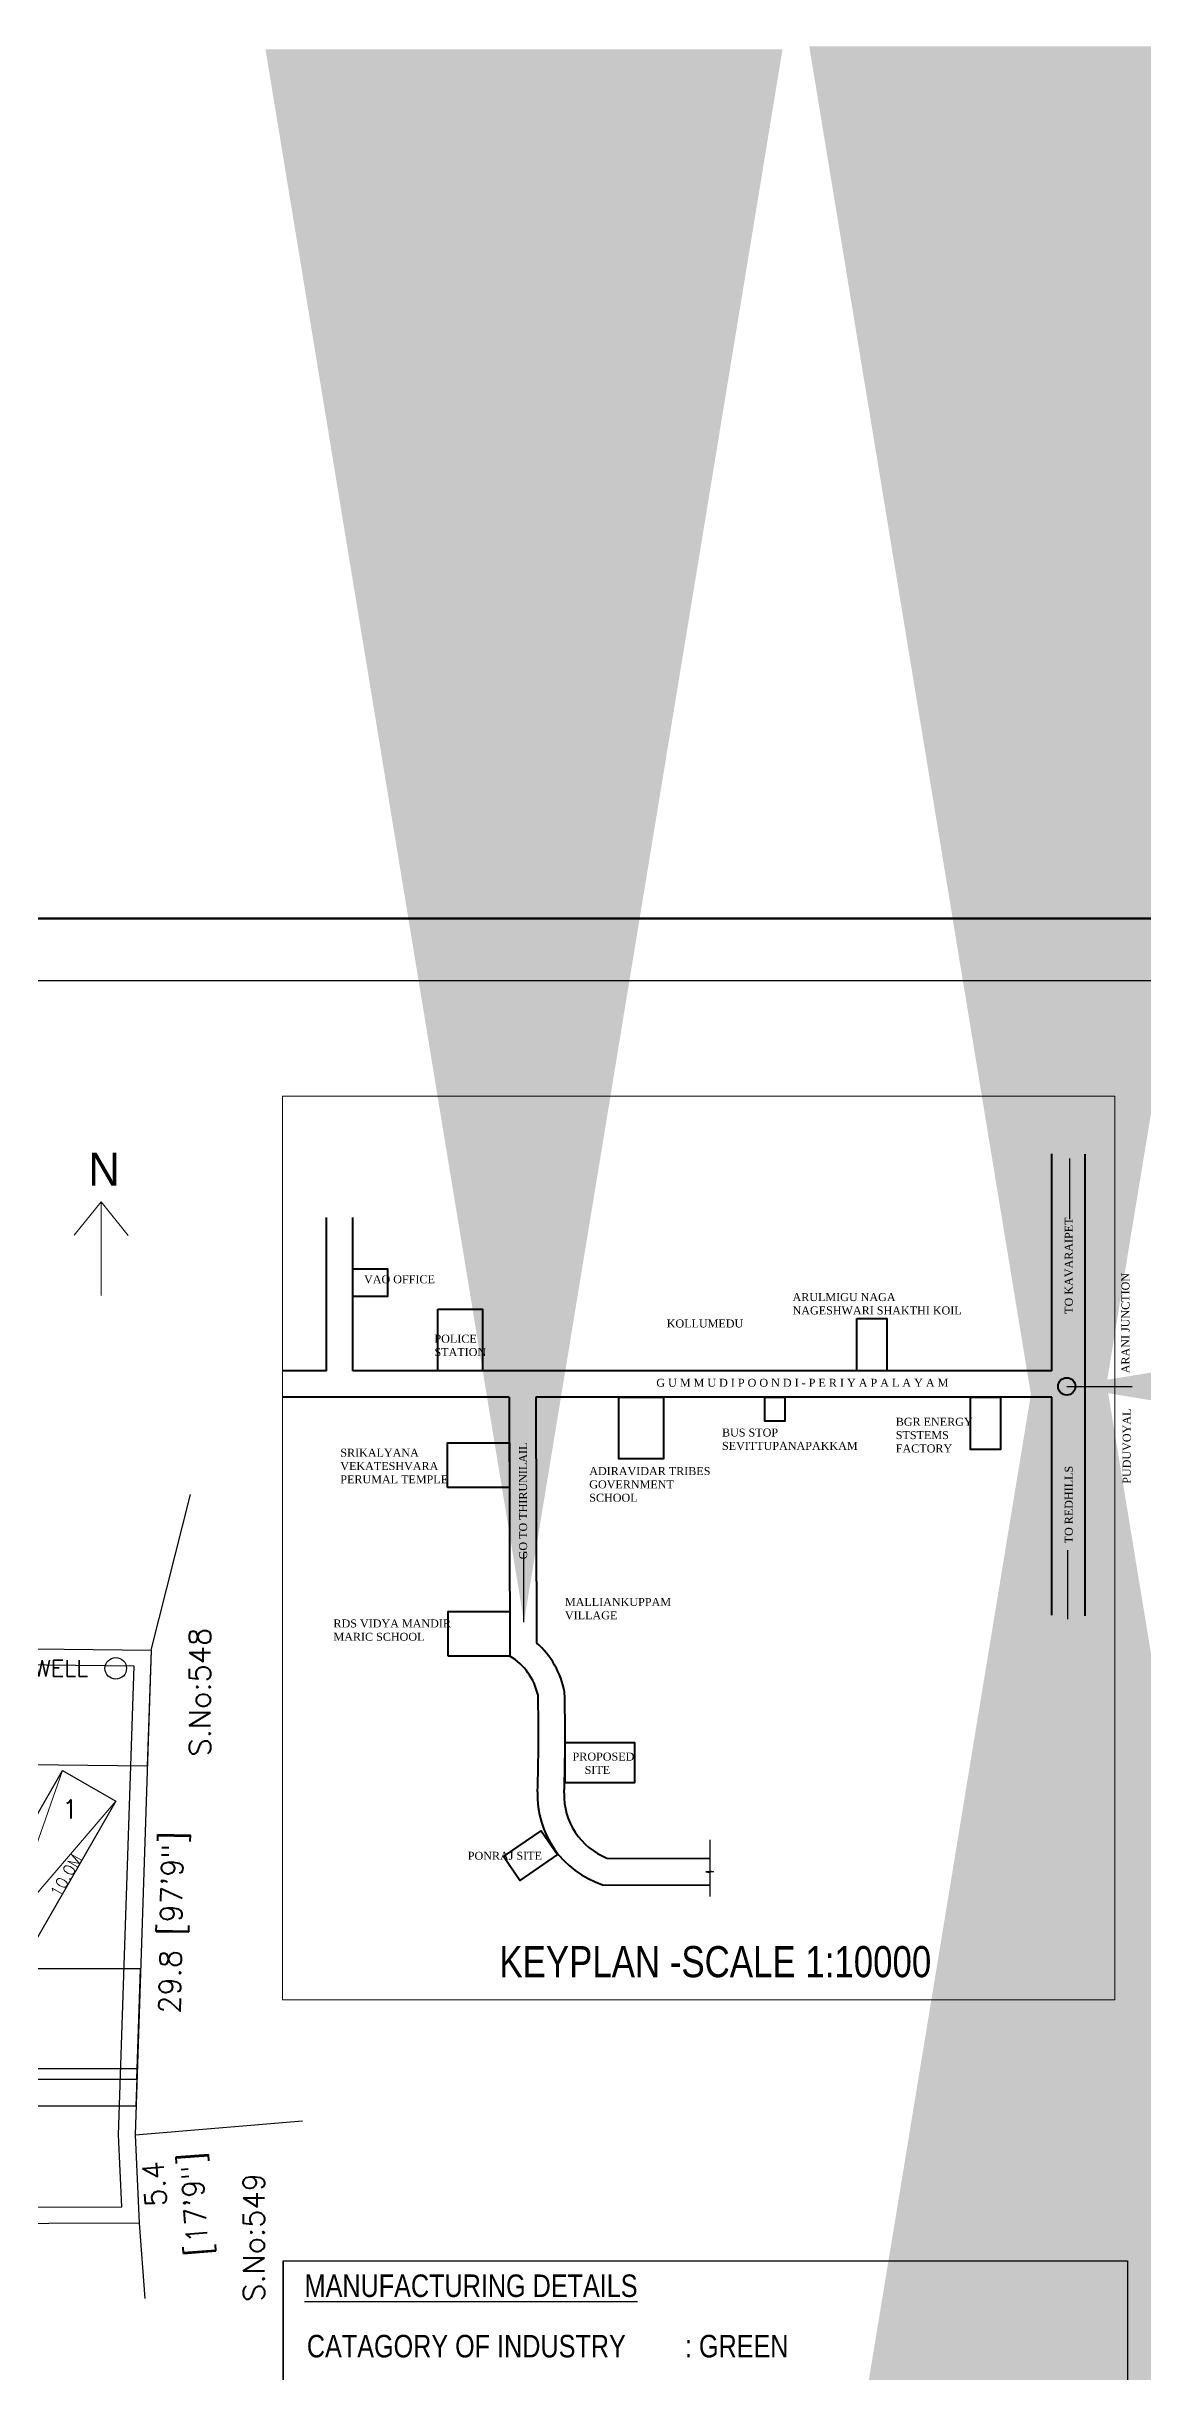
# Model space of a CAD drawing. Header units: metres. Extents: x 45752 to 165956, y -20087 to -17423.
# Drawn here: x 165694.5 to 165761.4, y -17565.2 to -17423.3 of the extents above; entities that cross this region are included whole.
import ezdxf

# ---------------------------------------------------------------- set-up
doc = ezdxf.new("R2010")
doc.units = ezdxf.units.M
doc.header["$MEASUREMENT"] = 0
doc.linetypes.add('CONTINOUS', pattern=[0])
doc.linetypes.add('DOT2', pattern=[0.125, 0, -0.125])
doc.layers.get('0').update_dxf_attribs({"linetype": 'CONTINUOUS', "lineweight": 30})
for name, color, linetype in [('BLK_3_LVL_0_REAR_SETBACK', 11, 'CONTINUOUS'), ('BLK_4_LVL_0_REAR_SETBACK', 11, 'CONTINUOUS'), ('DRIVE_WAY', 255, 'DOT2'), ('LORRY_PARKING', 175, 'CONTINUOUS'), ('PLOT_BOUNDARY', 70, 'CONTINUOUS'), ('road', 1, 'CONTINUOUS'), ('RWH', 4, 'CONTINUOUS'), ('topo txt', 6, 'CONTINUOUS'), ('txt', 2, 'CONTINUOUS')]:
    doc.layers.add(name, color=color, linetype=linetype)
for name, color, linetype, lineweight in [('bou', 40, 'CONTINUOUS', 18), ('DIME', 4, 'CONTINUOUS', 25), ('FLOOR-GROUND', 7, 'CONTINUOUS', 50), ('HATCH', 8, 'CONTINUOUS', 18), ('LOCATION_PLAN', 7, 'CONTINUOUS', 0), ('NORTH_DIRECTION', 7, 'CONTINUOUS', 0), ('SITE', 6, 'CONTINUOUS', 20), ('TEX', 3, 'CONTINUOUS', 9), ('Title', 4, 'CONTINUOUS', 25), ('topo line', 6, 'CONTINUOUS', 30), ('WALL', 7, 'CONTINUOUS', 40)]:
    doc.layers.add(name, color=color, linetype=linetype, lineweight=lineweight)
doc.styles.add('Q', font='simplex.shx')
doc.styles.add('ROOM TEXT', font='arial.ttf')
doc.styles.add('RS', font='romans.shx')
doc.styles.get("Standard").update_dxf_attribs({"font": 'romans.shx'})
doc.styles.add('style2', font='arial.ttf')
doc.styles.add('USA TEXT', font='GOTHIC.TTF')
doc.dimstyles.new('CORP', dxfattribs={"dimtxt": 10, "dimasz": 4, "dimexe": 4.5, "dimexo": 16, "dimgap": 2, "dimtad": 1, "dimdec": 1, "dimzin": 3, "dimdsep": 46, "dimlunit": 4, "dimtxsty": 'RS', "dimblk": 'OBLIQUE', "dimcen": 0, "dimdle": 2.5, "dimclrd": 21, "dimclre": 21, "dimclrt": 3, "dimadec": 0, "dimazin": 0, "dimtfac": 0.75, "dimtdec": 1, "dimtmove": 2, "dimatfit": 3, "dimfxl": 0, "dimtolj": 1, "dimtzin": 0, "dimarcsym": 0})

# ---------------------------------------------------------------- blocks, each defined once
blk = doc.blocks.new('_Oblique')
at = {"color": 0, "linetype": 'ByBlock', "lineweight": -2}
blk.add_line((-0.5, -0.5), (0.5, 0.5), dxfattribs=at)

msp = doc.modelspace()

# ---------------------------------------------------------------- linework, layer by layer
at = {"color": 0, "linetype": 'ByBlock', "lineweight": -2}
msp.add_lwpolyline([(165491.15144, -17480.32908), (165813.86692, -17480.32908), (165813.86692, -17690.5606), (165491.15144, -17690.5606)], close=True, dxfattribs=at)
msp.add_circle((165698.71707, -17522.30748), 0.6606, dxfattribs=at)
at = {"layer": 'BLK_3_LVL_0_REAR_SETBACK', "ltscale": 400}
msp.add_lwpolyline([(165682.43341, -17546.73597), (165700.0291, -17546.73597), (165699.95298, -17549.03581), (165682.40607, -17549.03581)], close=True, dxfattribs=at)
at = {"layer": 'BLK_4_LVL_0_REAR_SETBACK'}
msp.add_lwpolyline([(165562.44472, -17547.38467), (165700.00763, -17547.38459), (165700.2309, -17540.63835), (165562.5248, -17540.63835)], close=True, dxfattribs=at)
at = {"layer": 'bou'}
for p, q in [((165566.22814, -17519.65502), (165700.87444, -17521.19332)), ((165700.87444, -17521.19332), (165699.89554, -17550.77138)), ((165700.14366, -17556.16567), (165699.89554, -17550.77138)), ((165625.14519, -17556.43825), (165700.14366, -17556.16567))]:
    msp.add_line(p, q, dxfattribs=at)
at = {"layer": 'DRIVE_WAY', "linetype": 'CONTINOUS', "ltscale": 400}
msp.add_lwpolyline([(165523.01645, -17521.19332), (165566.22814, -17519.65502), (165700.87444, -17521.19332), (165700.64029, -17528.26842), (165586.7524, -17526.98833), (165582.04981, -17525.93491), (165566.30209, -17525.75626), (165520.42888, -17527.3893)], close=True, dxfattribs=at)
at = {"layer": 'FLOOR-GROUND', "color": 64}
msp.add_lwpolyline([(165484.27957, -17476.53191), (165956.49922, -17476.53191), (165956.49922, -17696.56587), (165484.27957, -17696.56587)], close=True, dxfattribs=at)
at = {"layer": 'HATCH', "color": 8, "ltscale": 15}
msp.add_lwpolyline([(165698.72657, -17530.4087), (165692.11299, -17538.14021), (165695.4765, -17528.538)], dxfattribs=at)
at = {"layer": 'LOCATION_PLAN'}
msp.add_lwpolyline([(165708.89834, -17487.38136), (165759.7047, -17487.38136), (165759.7047, -17542.53283), (165708.89834, -17542.53283)], close=True, dxfattribs=at)
at = {"layer": 'LORRY_PARKING', "ltscale": 400}
msp.add_lwpolyline([(165693.73803, -17539.07556), (165690.48795, -17537.20486), (165695.4765, -17528.538), (165698.72657, -17530.4087)], close=True, dxfattribs=at)
at = {"layer": 'NORTH_DIRECTION'}
for points in [[(165697.82369, -17499.55254), (165697.82369, -17499.55254), (165697.82369, -17493.83645), (165696.18223, -17495.87185)], [(165699.4786, -17495.88854), (165699.4786, -17495.88854), (165697.82369, -17493.83645)]]:
    msp.add_lwpolyline(points, dxfattribs=at)
at = {"layer": 'PLOT_BOUNDARY', "linetype": 'ByBlock'}
msp.add_line((165700.87444, -17521.19332), (165700.87444, -17521.19332), dxfattribs=at)
msp.add_lwpolyline([(165523.01645, -17521.19332), (165566.22814, -17519.65502), (165700.87444, -17521.19332), (165699.89554, -17550.77138), (165700.14366, -17556.16567), (165655.97651, -17556.32759), (165625.14519, -17556.43825), (165547.77465, -17549.83484), (165514.15522, -17549.56446), (165515.33956, -17539.57576)], close=True, dxfattribs=at)
at = {"layer": 'road'}
msp.add_line((165699.89554, -17550.77138), (165710.11444, -17549.91792), dxfattribs=at)
at = {"layer": 'road', "color": 7}
msp.add_lwpolyline([(165734.97486, -17532.77351), (165734.97486, -17534.6684), (165735.20604, -17534.72247), (165734.74367, -17534.72247), (165734.97486, -17534.77654), (165734.97486, -17536.22724)], dxfattribs=at)
at = {"layer": 'RWH', "ltscale": 400}
msp.add_line((165700.87444, -17521.19332), (165700.87444, -17521.19332), dxfattribs=at)
msp.add_lwpolyline([(165515.27973, -17548.57347), (165547.82126, -17548.83518), (165625.186, -17555.4381), (165655.97284, -17555.3276), (165699.09678, -17555.1695), (165698.89478, -17550.77782), (165699.84118, -17522.18158), (165566.24023, -17520.65523), (165523.69232, -17522.16989), (165523.01645, -17521.19332), (165566.22814, -17519.65502), (165700.87444, -17521.19332), (165699.89554, -17550.77138), (165700.14366, -17556.16567), (165655.97651, -17556.32759), (165625.14519, -17556.43825), (165547.77465, -17549.83484), (165514.15522, -17549.56446)], close=True, dxfattribs=at)
at = {"layer": 'topo line'}
for p, q in [((165700.87444, -17521.19332), (165703.28198, -17511.68675)), ((165700.14366, -17556.16567), (165700.50365, -17560.76179))]:
    msp.add_line(p, q, dxfattribs=at)
at = {"layer": 'txt'}
msp.add_line((165708.94048, -17558.47871), (165708.94048, -17569.16081), dxfattribs=at)
msp.add_lwpolyline([(165760.46483, -17608.03604), (165708.94048, -17608.03604), (165708.94048, -17558.47871), (165760.46483, -17558.47871)], close=True, dxfattribs=at)
at = {"layer": 'WALL'}
for p, q in [((165755.85813, -17504.15561), (165755.85813, -17490.89621)), ((165757.89299, -17519.09296), (165757.89299, -17490.92334)), ((165711.57279, -17504.15561), (165711.57279, -17494.79292)), ((165713.18713, -17504.15561), (165713.18713, -17494.79292)), ((165711.57279, -17504.15561), (165708.89834, -17504.15561)), ((165755.85813, -17504.15561), (165713.18713, -17504.15561)), ((165722.74135, -17505.74674), (165708.89834, -17505.74674)), ((165722.74135, -17505.74674), (165722.77711, -17521.55616)), ((165755.85813, -17505.74674), (165724.36911, -17505.74674)), ((165724.36911, -17505.74674), (165724.40302, -17520.74219)), ((165755.85813, -17519.05227), (165755.85813, -17505.74674)), ((165728.70299, -17533.88346), (165734.97486, -17533.90788)), ((165728.4217, -17535.51122), (165734.97486, -17535.53597))]:
    msp.add_line(p, q, dxfattribs=at)
at = {"layer": 'WALL', "color": 4}
for points in [[(165713.18713, -17497.91304), (165715.29605, -17497.91304), (165715.29605, -17499.60537), (165713.18713, -17499.60537)], [(165718.38461, -17500.37815), (165721.10558, -17500.37815), (165721.10558, -17504.15561), (165718.38461, -17504.15561)], [(165743.95979, -17500.94651), (165745.78248, -17500.94651), (165745.78248, -17504.15561), (165743.95979, -17504.15561)], [(165729.42779, -17505.74674), (165732.14877, -17505.74674), (165732.14877, -17509.52421), (165729.42779, -17509.52421)], [(165738.33054, -17505.74674), (165739.55858, -17505.74674), (165739.55858, -17507.2199), (165738.33054, -17507.2199)], [(165750.89125, -17505.74674), (165752.71394, -17505.74674), (165752.71394, -17508.95585), (165750.89125, -17508.95585)], [(165718.97328, -17511.26069), (165718.97328, -17508.53972), (165722.75075, -17508.53972), (165722.75075, -17511.26069)], [(165719.00544, -17521.55807), (165719.00544, -17518.83709), (165722.78291, -17518.83709), (165722.78291, -17521.55807)], [(165726.14886, -17526.82387), (165730.39016, -17526.82387), (165730.39016, -17529.2901), (165726.14886, -17529.2901)], [(165722.38885, -17533.78731), (165724.67954, -17532.21696), (165725.68111, -17533.67796), (165723.39042, -17535.24832)]]:
    msp.add_lwpolyline(points, close=True, dxfattribs=at)
msp.add_circle((165756.76543, -17505.09835), 0.52902, dxfattribs=at)
at = {"layer": 'WALL'}
for centre, radius, start, end in [((165720.81677, -17524.77678), 3.77031, 12.8662693, 58.6718306), ((165720.81677, -17524.77678), 5.39807, 10.9864697, 48.3668898), ((165626.03224, -17526.35831), 98.48994, 357.9731438, 1.4085952), ((165626.03224, -17526.35831), 100.1177, 357.9731438, 1.4939933), ((165730.20739, -17530.04508), 5.75042, 177.9731438, 251.9086714), ((165730.20739, -17530.04508), 4.12267, 177.9731438, 248.5980552)]:
    msp.add_arc(centre, radius, start, end, dxfattribs=at)

# ---------------------------------------------------------------- texts
at = {"color": 1, "linetype": 'Continuous', "lineweight": 25}
msp.add_text('10.0M', height=0.7, rotation=60.3461087, dxfattribs=at).set_placement((165695.28875, -17536.35283))
at = {"layer": 'DIME', "char_height": 1.3, "attachment_point": 1, "style": 'Q'}
for s, insert, rotation in [('29.8 [97\'9"]', (165701.34846, -17543.37739), 88.994866), ('5.4', (165700.54117, -17555.22549), 94.43126), ('[17\'9"]', (165703.11741, -17558.22314), 94.43126)]:
    msp.add_mtext_dynamic_manual_height_columns(s, width=745.0733207, gutter_width=30, heights=[0], dxfattribs=dict(at, insert=insert, rotation=rotation))
at = {"layer": 'NORTH_DIRECTION', "insert": (165697.03943, -17490.8407), "char_height": 2, "attachment_point": 1, "style": 'USA TEXT'}
msp.add_mtext_dynamic_manual_height_columns('N', width=1.1850696, gutter_width=30, heights=[2.65126], dxfattribs=at)
at = {"layer": 'SITE', "style": 'Q'}
for s, p in [('S.No:548', (165704.4972, -17527.68195)), ('S.No:549', (165707.78789, -17560.96905))]:
    msp.add_text(s, height=1.3, rotation=90, dxfattribs=at).set_placement(p)
at = {"layer": 'TEX', "linetype": 'Continuous'}
msp.add_text('BORE WELL', height=1.008, dxfattribs=at).set_placement((165689.44079, -17522.81315))
at = {"layer": 'Title', "linetype": 'Continuous', "char_height": 0.4883259, "attachment_point": 1, "rotation": 90, "style": 'ROOM TEXT'}
for s, insert, width in [('{\\fTimes New Roman|b0|i0|c0|p18;TO KAVARAIPET}', (165756.64627, -17500.6662), 5.8909191), ('{\\fTimes New Roman|b0|i0|c0|p18;ARANI JUNCTION}', (165760.10742, -17504.2976), 7.2849802), ('{\\fTimes New Roman|b0|i0|c0|p18;PUDUVOYAL}', (165760.18198, -17511.04026), 7.2849802), ('{\\fTimes New Roman|b0|i0|c0|p18;GO TO THIRUNILAIL   }', (165723.33799, -17515.65403), 21.3637525), ('{\\fTimes New Roman|b0|i0|c0|p18;TO REDHILLS}', (165756.64627, -17514.67845), 5.8909191)]:
    msp.add_mtext(s, dxfattribs=dict(at, insert=insert, width=width))
at = {"layer": 'Title', "linetype": 'Continuous', "char_height": 0.4883259, "attachment_point": 1, "style": 'ROOM TEXT'}
for s, insert, width in [('{\\fTimes New Roman|b0|i0|c0|p18;VAO OFFICE}', (165713.87312, -17498.31559), 11.5181566), ('{\\fTimes New Roman|b0|i0|c0|p18;ARULMIGU NAGA\\PNAGESHWARI SHAKTHI KOIL}', (165740.0282, -17499.40148), 11.5181566), ('{\\fTimes New Roman|b0|i0|c0|p18;KOLLUMEDU}', (165732.34872, -17501.0137), 11.5181566), ('{\\fTimes New Roman|b0|i0|c0|p18;POLICE \\PSTATION}', (165718.17201, -17501.94217), 11.5181566), ('{\\fTimes New Roman|b0|i0|c0|p18;G U M M U D I P O O N D I - P E R I Y A P A L A Y A M}', (165731.7145, -17504.63219), 21.3637525), ('{\\fTimes New Roman|b0|i0|c0|p18;BGR ENERGY \\PSTSTEMS\\PFACTORY}', (165746.331, -17507.01202), 11.5181566), ('{\\fTimes New Roman|b0|i0|c0|p18;SRIKALYANA\\PVEKATESHVARA\\PPERUMAL TEMPLE}', (165712.42451, -17508.89909), 11.5181566), ('{\\fTimes New Roman|b0|i0|c0|p18;BUS STOP\\PSEVITTUPANAPAKKAM}', (165735.72401, -17507.66996), 11.5181566), ('{\\fTimes New Roman|b0|i0|c0|p18;ADIRAVIDAR TRIBES\\PGOVERNMENT\\PSCHOOL}', (165727.62085, -17510.02045), 11.5181566), ('{\\fTimes New Roman|b0|i0|c0|p18;MALLIANKUPPAM\\PVILLAGE}', (165726.13585, -17518.01228), 11.5181566), ('{\\fTimes New Roman|b0|i0|c0|p18;RDS VIDYA MANDIR\\PMARIC SCHOOL}', (165712.00766, -17519.32304), 11.5181566), ('{\\fTimes New Roman|b0|i0|c0|p18;PROPOSED \\P    SITE}', (165726.60197, -17527.45032), 11.5181566), ('{\\fTimes New Roman|b0|i0|c0|p18;PONRAJ SITE}', (165720.20628, -17533.50273), 11.5181566)]:
    msp.add_mtext(s, dxfattribs=dict(at, insert=insert, width=width))
at = {"layer": 'topo txt'}
msp.add_text('1', height=1.152, dxfattribs=at).set_placement((165695.43652, -17531.47466))
at = {"layer": 'txt', "style": 'style2', "width": 0.8}
for s, height, p in [('KEYPLAN -SCALE 1:10000', 1.9031607, (165722.13466, -17541.16154)), ('%%UMANUFACTURING DETAILS', 1.3752451, (165710.24748, -17560.67827, -2.75451)), ('CATAGORY OF INDUSTRY', 1.3752451, (165710.38349, -17564.36501, -2.63748)), (': GREEN', 1.375245, (165733.46367, -17564.36501, -2.63748))]:
    msp.add_text(s, height=height, dxfattribs=at).set_placement(p)

# ---------------------------------------------------------------- leaders
at = {"layer": 'WALL', "color": 4}
for points in [[(165723.63721, -17519.47829), (165723.63721, -17515.25292)], [(165756.83326, -17519.31406), (165756.83326, -17515.08869)], [(165756.76543, -17505.09835), (165760.76021, -17505.09835)], [(165756.94301, -17491.19648), (165756.94301, -17494.89284)]]:
    msp.add_leader(points, dimstyle='CORP', override={"dimtxt": 36, "dimasz": 96, "dimexe": 1, "dimexo": 1, "dimgap": 1, "dimtad": 0, "dimzin": 8, "dimclrt": 4}, dxfattribs=at)

doc.saveas('drawing.dxf')
